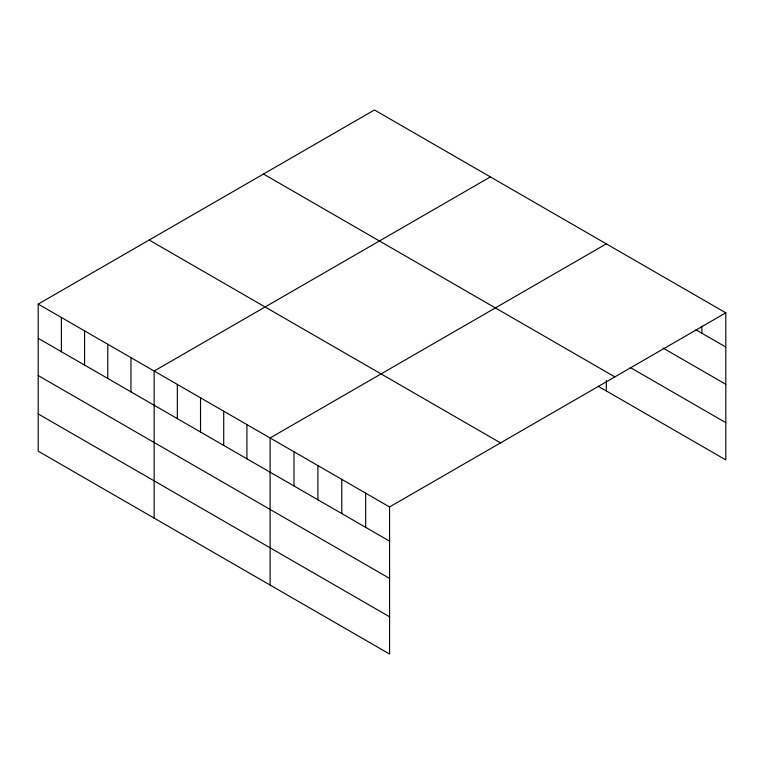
<?xml version="1.0" encoding="UTF-8"?>
<svg xmlns="http://www.w3.org/2000/svg" width="764" height="764" viewBox="0 0 764 764"><rect width="100%" height="100%" fill="white"/><g stroke="black" fill="none" stroke-linecap="round" stroke-linejoin="round"><path stroke-width="1.15" d="M38.2 304.091L389.564 506.952L389.564 654.032L38.2 451.171L38.2 304.091L374.436 109.968L725.8 312.829L725.8 459.909L598.269 386.278M490.383 176.914L154.147 371.037L154.147 518.116M606.339 243.85L270.103 437.973L270.103 585.062M389.564 506.952L725.8 312.829M695.937 329.8L725.8 347.037M663.085 348.078L725.8 384.292M630.233 367.484L725.8 422.664M263.475 174.03L614.839 376.881M149.161 240.03L500.525 442.891M38.2 338.309L389.564 541.16M38.2 375.554L389.564 578.415M38.2 413.926L389.564 616.787M701.906 326.171L701.906 333.247M606.339 380.462L606.339 390.939M365.669 493.152L365.669 527.37M341.775 479.362L341.775 513.57M317.891 465.562L317.891 499.78M293.997 451.772L293.997 485.99M246.915 424.583L246.915 458.801M223.718 411.194L223.718 445.412M200.531 397.815L200.531 432.023M177.343 384.426L177.343 418.634M130.959 357.647L130.959 391.856M107.772 344.258L107.772 378.466M84.584 330.869L84.584 365.077M61.387 317.48L61.387 351.698"/></g></svg>
